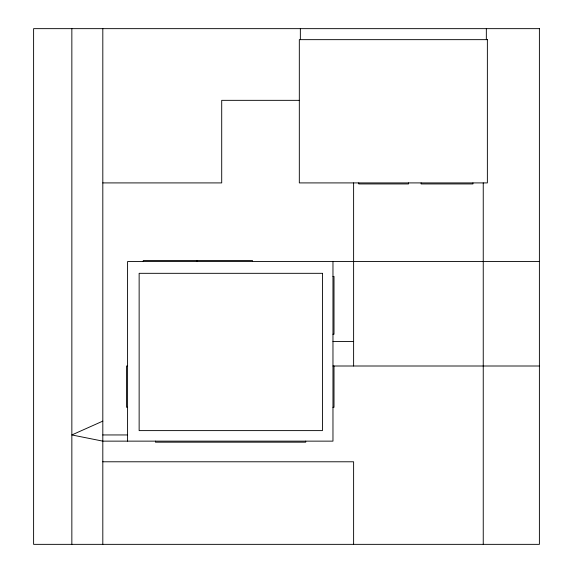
<?xml version="1.0" encoding="UTF-8"?>
<svg xmlns="http://www.w3.org/2000/svg" width="573" height="573" viewBox="0 0 573 573"><rect width="100%" height="100%" fill="white"/><g stroke="black" fill="none" stroke-linecap="round" stroke-linejoin="round"><path stroke-width="0.86" d="M102.811 421.119L71.847 434.95L102.811 441.138L332.97 441.138L332.97 261.553M299.321 100.339L221.708 100.339L221.708 182.909L102.811 182.909M539.394 261.553L127.578 261.553L127.578 441.138M332.97 276.415L334.002 276.415L334.002 334.217L332.97 334.217M332.97 341.436L353.613 341.436M127.578 366.004L126.547 366.004L126.547 407.288L127.578 407.288M332.97 366.004L539.394 366.004M332.97 407.288L334.002 407.288L334.002 366.004M102.811 434.95L127.578 434.95M102.811 461.781L353.613 461.781L353.613 544.35M486.341 28.65L486.341 39.652M483.247 182.909L483.247 544.35M472.926 182.909L472.926 183.94L421.112 183.94L421.112 182.909M408.52 182.909L408.52 183.94L358.77 183.94L358.77 182.909M353.613 182.909L353.613 366.004M305.724 441.138L305.724 442.17L155.448 442.17L155.448 441.138M300.352 28.65L300.352 39.652M252.464 261.553L252.464 260.522L143.271 260.522L143.271 261.553M197.148 260.522L197.148 261.553M102.811 28.65L102.811 544.35M71.847 28.65L71.847 544.35M539.394 28.65L33.606 28.65L33.606 544.35L539.394 544.35L539.394 28.65M487.372 39.652L299.321 39.652L299.321 182.909L487.372 182.909L487.372 39.652M322.441 273.321L139.139 273.321L139.139 430.61L322.441 430.61L322.441 273.321"/></g></svg>
